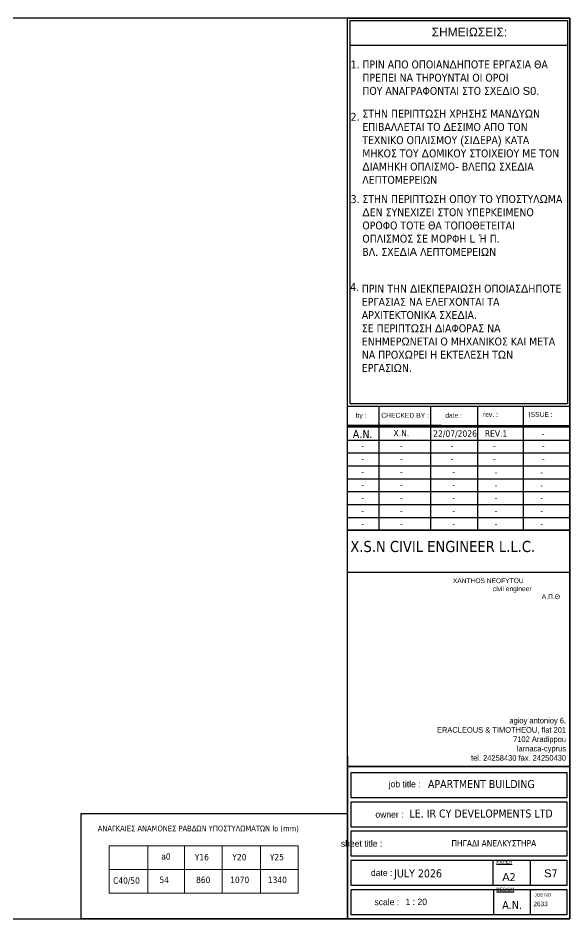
# Model space of a CAD drawing. Header units: millimetres. Extents: x -2171 to 1563, y -1758 to -1505.
# Drawn here: x -1758.13 to -1740.73, y -1619.99 to -1591.59 of the extents above; entities that cross this region are included whole.
import ezdxf

# ---------------------------------------------------------------- set-up
doc = ezdxf.new("R2010")
doc.units = ezdxf.units.MM
for name, color, linetype in [('-S-A3 PAGE', 3, 'Continuous'), ('-S_TEXT', 3, 'Continuous'), ('ANOIGMATA', 7, 'Continuous'), ('pinakaki', 153, 'Continuous')]:
    doc.layers.add(name, color=color, linetype=linetype)
doc.layers.add('A-ANNO-DIMS', color=1, linetype='Continuous', lineweight=9)
doc.layers.add('TEXT', color=20, linetype='Continuous', lineweight=13)
doc.styles.get("Standard").update_dxf_attribs({"font": 'tahoma.ttf'})

# ---------------------------------------------------------------- blocks, each defined once
blk = doc.blocks.new('PINAKAKI')
at = {"layer": '-S-A3 PAGE', "ltscale": 5}
blk.add_line((121995.5876738163, -208359.2623571971), (121988.7328586294, -208359.2623571971), dxfattribs=at)
at = {"color": 0}
for p, q in [((121988.6503586294, -208358.3923881081), (121988.6503586294, -208373.35123203)), ((121988.6503586294, -208358.3923881081), (121995.6701738163, -208358.3923881081)), ((121988.7328586294, -208358.4748881081), (121988.7328586293, -208370.548277358)), ((121988.7328586294, -208358.4748881081), (121995.5876738163, -208358.4748881081)), ((121995.5876738163, -208358.4748881081), (121995.5876738163, -208370.5482773581)), ((121995.6701738163, -208358.3923881081), (121995.6692643104, -208370.630777358)), ((121988.6494491235, -208370.630777358), (121995.6692643104, -208370.6307773581)), ((121988.7319491235, -208370.548277358), (121995.5867643104, -208370.5482773581)), ((121989.6399553628, -208370.630777543), (121989.6399553628, -208374.5409348889)), ((121991.2801083954, -208374.5409348889), (121991.2801083954, -208370.630777543)), ((121992.7663834646, -208374.5409348889), (121992.7663834646, -208370.630777543)), ((121994.2078794727, -208374.5409348889), (121994.2078794727, -208370.630777543)), ((121991.6235522215, -208371.2401527138), (121988.6512681353, -208371.2401527138)), ((121988.6512681353, -208371.2401527138), (121995.6701738163, -208371.2401527138)), ((121995.6701738163, -208371.290933978), (121988.6512681353, -208371.290933978)), ((121995.6701738163, -208371.2401527138), (121995.6701738163, -208371.290933978)), ((121995.6701738163, -208375.8702169977), (121988.6512681353, -208375.8702169977)), ((121988.6512681353, -208381.6588557111), (121988.6512681353, -208386.7923881081)), ((121988.7739183393, -208382.9735327094), (121988.7739183393, -208382.1747345727)), ((121988.7739183393, -208383.89498105), (121988.7739183393, -208383.0961829134)), ((121988.7739183393, -208384.8164293907), (121988.7739183393, -208384.017631254)), ((121988.7739183393, -208385.7378777313), (121988.7739183393, -208384.9390795947)), ((121988.7739183393, -208386.659326072), (121988.7739183393, -208385.8605279354))]:
    blk.add_line(p, q, dxfattribs=at)
at = {"color": 3}
blk.add_line((121995.6701738163, -208372.4554367681), (121995.6701738163, -208374.5409348889), dxfattribs=at)
at = {"color": 0}
for points in [[(121988.6512681353, -208370.630777358), (121995.6701738163, -208370.630777358), (121995.6701738163, -208374.5409348889), (121988.6512681353, -208374.5409348889)], [(121988.6512681353, -208370.630777358), (121995.6701738163, -208370.630777358), (121995.6701738163, -208374.5409348889), (121988.6512681353, -208374.5409348889)], [(121988.6512681353, -208374.5409348889), (121995.6701738163, -208374.5409348889), (121995.6701738163, -208381.9879600119), (121988.6512681353, -208381.9879600119)], [(121988.6512681353, -208381.9879600119), (121995.6701738163, -208381.9879600119), (121995.6701738163, -208386.7923881081), (121988.6512681353, -208386.7923881081)]]:
    blk.add_lwpolyline(points, close=True, dxfattribs=at)
for points in [[(121988.6512681353, -208371.6971840919), (121995.6701738163, -208371.6971840919)], [(121988.6512681353, -208372.1034342058), (121995.6701738163, -208372.1034342058)], [(121988.6512681353, -208372.5096843196), (121995.6701738163, -208372.5096843196)], [(121988.6512681353, -208372.9159344335), (121995.6701738163, -208372.9159344335)], [(121988.6512681353, -208373.3221845473), (121995.6701738163, -208373.3221845473)], [(121988.6512681353, -208373.7284346612), (121995.6701738163, -208373.7284346612)], [(121988.6512681353, -208374.134684775), (121995.6701738163, -208374.134684775)], [(121988.7739183393, -208382.1747345727), (121995.5741577687, -208382.1747345727), (121995.5741577687, -208382.9735327094), (121988.7739183393, -208382.9735327094)], [(121988.7739183393, -208383.0961829134), (121995.5741577687, -208383.0961829134), (121995.5741577687, -208383.89498105), (121988.7739183393, -208383.89498105)], [(121988.7739183393, -208384.017631254), (121995.5741577687, -208384.017631254), (121995.5741577687, -208384.8164293907), (121988.7739183393, -208384.8164293907)], [(121988.7739183393, -208384.9390795947), (121995.5741577687, -208384.9390795947), (121995.5741577687, -208385.7378777313), (121988.7739183393, -208385.7378777313)], [(121993.2391118536, -208384.9390795947), (121993.2391118536, -208385.7378777313)], [(121994.4167598263, -208384.9390795947), (121994.4167598263, -208385.7378777313)], [(121988.7739183393, -208385.8605279354), (121995.5741577687, -208385.8605279354), (121995.5741577687, -208386.659326072), (121988.7739183393, -208386.659326072)], [(121993.2593617971, -208385.8605279354), (121993.2593617971, -208386.6593260192)], [(121994.4167598263, -208385.8605279354), (121994.4167598263, -208386.659326072)]]:
    blk.add_lwpolyline(points, dxfattribs=at)
blk.add_lwpolyline([(121988.6512681353, -208374.5409348889), (121995.6701738163, -208374.5409348889)])
at = {"layer": '-S_TEXT', "color": 3}
for s, p in [('1.', (121988.7546788662, -208359.9831307867)), ('2.', (121988.7546788662, -208361.6331665727)), ('3.', (121988.7546788662, -208364.225599413)), ('4.', (121988.7386840618, -208366.9942377883))]:
    blk.add_text(s, height=0.25, dxfattribs=at).set_placement(p)
at = {"layer": '-S_TEXT', "color": 3, "char_height": 0.25, "attachment_point": 1}
for s, insert in [('ΠΡΙΝ ΑΠΟ ΟΠΟΙΑΝ{\\fArial|b0|i0|c186|p34;Δ}ΗΠΟΤΕ ΕΡΓΑΣΙΑ ΘΑ ΠΡΕΠΕΙ ΝΑ ΤΗΡΟΥΝΤΑΙ ΟΙ ΟΡΟΙ\\PΠΟΥ ΑΝΑΓΡΑΦΟΝΤΑΙ ΣΤΟ ΣΧΕ{\\fArial|b0|i0|c186|p34;Δ}ΙΟ {\\fArial|b0|i0|c186|p34;S0.}', (121989.1233472303, -208359.7307733404)), ('ΣΤΗΝ ΠΕΡΙΠΤ{\\fArial|b0|i0|c186|p34;Ω}ΣΗ ΧΡΗΣΗΣ ΜΑΝ{\\fArial|b0|i0|c186|p34;Δ}Υ{\\fArial|b0|i0|c186|p34;Ω}Ν ΕΠΙΒΑΛΛΕΤΑΙ ΤΟ {\\fArial|b0|i0|c186|p34;Δ}ΕΣΙΜΟ ΑΠΟ ΤΟΝ ΤΕΧΝΙΚΟ ΟΠΛΙΣΜΟΥ {\\fArial|b0|i0|c186|p34;(}ΣΙ{\\fArial|b0|i0|c186|p34;Δ}ΕΡΑ{\\fArial|b0|i0|c186|p34;) }ΚΑΤΑ ΜΗΚΟΣ ΤΟΥ {\\fArial|b0|i0|c186|p34;Δ}ΟΜΙΚΟΥ ΣΤΟΙΧΕΙΟΥ ΜΕ ΤΟΝ {\\fArial|b0|i0|c186|p34;Δ}ΙΑΜΗΚΗ ΟΠΛΙΣΜΟ{\\fArial|b0|i0|c186|p34;- }ΒΛΕΠ{\\fArial|b0|i0|c186|p34;Ω }ΣΧΕ{\\fArial|b0|i0|c186|p34;Δ}ΙΑ ΛΕΠΤΟΜΕΡΕΙΩΝ', (121989.1233472303, -208361.2838789221)), ('ΣΤΗΝ ΠΕΡΙΠΤ{\\fArial|b0|i0|c186|p34;Ω}ΣΗ ΟΠΟΥ ΤΟ ΥΠΟΣΤΥΛ{\\fArial|b0|i0|c186|p34;Ω}ΜΑ {\\fArial|b0|i0|c186|p34;Δ}ΕΝ ΣΥΝΕΧΙΖΕΙ ΣΤΟΝ ΥΠΕΡΚΕΙΜΕΝΟ ΟΡΟΦΟ ΤΟΤΕ ΘΑ ΤΟΠΟΘΕΤΕΙΤΑΙ ΟΠΛΙΣΜΟΣ ΣΕ ΜΟΡΦΗ {\\fArial|b0|i0|c186|p34;L }Ή Π{\\fArial|b0|i0|c186|p34;.  \\P}ΒΛ{\\fArial|b0|i0|c186|p34;. }ΣΧΕ{\\fArial|b0|i0|c186|p34;Δ}Ι{\\fArial|b0|i0|c186|p34;A }ΛΕΠΤΟΜΕΡΕΙ{\\fArial|b0|i0|c186|p34;Ω}Ν', (121989.1233472303, -208363.9732419667)), ('ΠΡΙΝ ΤΗΝ {\\fArial|b0|i0|c186|p34;Δ}ΙΕΚΠΕΡΑΙ{\\fArial|b0|i0|c186|p34;Ω}ΣΗ ΟΠΟΙΑΣ{\\fArial|b0|i0|c186|p34;Δ}ΗΠΟΤΕ ΕΡΓΑΣΙΑΣ ΝΑ ΕΛΕΓΧΟΝΤΑΙ ΤΑ ΑΡΧΙΤΕΚΤΟΝΙΚΑ ΣΧΕ{\\fArial|b0|i0|c186|p34;Δ}ΙΑ{\\fArial|b0|i0|c186|p34;.\\P}ΣΕ ΠΕΡΙΠΤ{\\fArial|b0|i0|c186|p34;Ω}ΣΗ {\\fArial|b0|i0|c186|p34;Δ}ΙΑΦΟΡΑΣ ΝΑ ΕΝΗΜΕΡ{\\fArial|b0|i0|c186|p34;Ω}ΝΕΤΑΙ Ο ΜΗΧΑΝΙΚΟΣ ΚΑΙ ΜΕΤΑ ΝΑ ΠΡΟΧ{\\fArial|b0|i0|c186|p34;Ω}ΡΕΙ Η ΕΚΤΕΛΕΣΗ Τ{\\fArial|b0|i0|c186|p34;Ω}Ν ΕΡΓΑΣΙ{\\fArial|b0|i0|c186|p34;Ω}Ν{\\fArial|b0|i0|c186|p34;.}', (121989.1073524259, -208366.7968529643))]:
    blk.add_mtext_dynamic_manual_height_columns(s, width=6.386214127938729, gutter_width=1, heights=[0], dxfattribs=dict(at, insert=insert))
at = {"layer": 'ANOIGMATA', "attachment_point": 1}
for s, insert, char_height, width in [('\\pi4.5494;{\\fBankGothic Lt BT|b0|i0|c0|p34;\\H1.5x;\\C7;XANTHOS NEOFYTOU\\P\\pi5.8103;civil engineer\\P\\pi7.351;\\fArial|b0|i0|c161|p34;Α.Π.Θ}', (121987.4291547568, -208376.0543078985), 0.1009375, 7.917104010298632), ('\\pxqr;{\\fBankGothic Lt BT|b0|i0|c161|p34;\\H1.1667x;\\C0;agioy antonioy 6,\\PERACLEOUS & TIMOTHEOU, flat 201\\P7102 Aradippou\\Plarnaca-cyprus\\Ptel. 24258430 fax. 24250430}', (121987.4865825967, -208380.4489311611), 0.1514062499999999, 8.058410240375451), ('\\pxqr;{\\fBankGothic Lt BT|b0|i0|c0|p34;\\H1.5x;\\C7; \\H1.3333x; job title :}', (121987.6224889938, -208382.4408146396), 0.1009375, 3.338181015059476), ('\\A1;\\pxql;{\\H0.99983x;\\C7;APARTMENT BUILDING  \\H0.75013x;  }', (121991.193385802, -208382.4124448919), 0.25234375, 5.347582980680955), ('\\pxqr;{\\fBankGothic Lt BT|b0|i0|c0|p34;\\H1.5x;\\C7; \\H1.3333x; owner :}', (121987.0814779422, -208383.3965878989), 0.1009375, 3.338181015059476), ('\\A1;{\\C7;LE. IR CY DEVELOPMENTS LTD  }', (121990.6089995296, -208383.3417880979), 0.2523, 5.347582980680955), ('{\\fBankGothic Lt BT|b0|i0|c0|p34;\\C7;     sheet title :}', (121988.0735354214, -208384.3125769621), 0.201875, 3.338181015059476), ('\\pxi8.03;{\\fBankGothic Lt BT|b0|i0|c161|p34;\\H0.5x;\\L\\C7;PAPER\\H2x;\\l }', (121991.643298702, -208384.93263362), 0.2125, 3.513874752694186), ('\\pxqr;{\\fBankGothic Lt BT|b0|i0|c0|p34;\\C7; date :}', (121986.7326816766, -208385.2340253028), 0.201875, 3.338181015059476), ('{\\fTahoma|b0|i0|c0|p34;\\C7;JULY 2026}', (121990.1265747862, -208385.2288614734), 0.25234375, 4.57510697880548), ('\\pxi8.03;{\\fBankGothic Lt BT|b0|i0|c0|p34;\\H0.5x;\\L\\C7;DESIGN\\H2x;\\l }', (121991.643298702, -208385.808286664), 0.2125, 3.513874752694186), ('\\pxi8.03;{\\fBankGothic Lt BT|b0|i0|c0|p34;\\C7;JOB NO}', (121993.744359435, -208385.9835354271), 0.1009375, 3.338181015059476), ('\\pxqr;{\\fBankGothic Lt BT|b0|i0|c0|p34;\\C7; scale :}', (121986.947442379, -208386.1554736434), 0.201875, 3.338181015059476), ('\\pxi8.03;{\\fBankGothic Lt BT|b0|i0|c161|p34;\\C7;2\\fBankGothic Lt BT|b0|i0|c0|p34;633}', (121993.339441982, -208386.2441873107), 0.14671265625, 4.852046105388949)]:
    blk.add_mtext(s, dxfattribs=dict(at, insert=insert, char_height=char_height, width=width))
at = {"layer": 'ANOIGMATA', "char_height": 0.2523437499999999, "attachment_point": 1}
for s, insert in [('{\\fArial|b0|i0|c186|p34;A}2', (121993.53538842, -208385.3466339019)), ('A{\\fArial|b0|i0|c186|p34;.}N{\\fArial|b0|i0|c186|p34;.}', (121993.53538842, -208386.2222869459))]:
    blk.add_mtext_dynamic_manual_height_columns(s, width=10.89315710454935, gutter_width=1, heights=[0], dxfattribs=dict(at, insert=insert))
at = {"layer": 'pinakaki', "ltscale": 0.005, "insert": (121991.3101036036, -208358.6978146389), "char_height": 0.2695536878281153, "width": 6.674672244778185, "attachment_point": 1}
blk.add_mtext('{\\fArial|b0|i0|c161|p34;ΣΗΜΕΙΩΣΕΙΣ:}', dxfattribs=at)
at = {"layer": 'TEXT', "color": 0, "attachment_point": 1}
for s, insert, char_height, width in [('\\pxqc;{\\fBankGothic Lt BT|b0|i0|c161|p34;\\C7;by :}', (121988.6250779645, -208370.8388000668), 0.1523437926953193, 0.9175081833359864), ('\\pxqc;{\\fArial|b0|i0|c186|p34;\\C7;CHECKED BY\\fBankGothic Lt BT|b0|i0|c161|p34; :}', (121989.2008721106, -208370.8388000668), 0.1523437926953193, 2.539063211588655), ('\\pxqc;{\\fBankGothic Lt BT|b0|i0|c0|p34;\\C7;date :}', (121990.7316831572, -208370.8388000668), 0.1523437926953193, 2.539063211588655), ('{\\fBankGothic Lt BT|b0|i0|c161|p34;\\C7;rev\\fBankGothic Lt BT|b0|i0|c0|p34;.\\fBankGothic Lt BT|b0|i0|c161|p34; :}', (121992.9293521711, -208370.8124670319), 0.1523437926953193, 2.539063211588655), ('{\\fBankGothic Lt BT|b0|i0|c0|p34;\\C7;ISSUE\\fBankGothic Lt BT|b0|i0|c161|p34; :}', (121994.3708481792, -208370.8124670319), 0.1523437926953193, 2.539063211588655), ('\\pxqc;{\\fTahoma|b0|i0|c0|p34;\\C7;A\\fTahoma|b0|i0|c161|p34;.\\fTahoma|b0|i0|c0|p34;N\\fTahoma|b0|i0|c161|p34;.}', (121988.6250779645, -208371.3792266562), 0.2539063211588655, 1.015625284635462), ('\\pxqc;{\\fTahoma|b0|i0|c0|p34;\\H0.8x;\\C7;X.N.}', (121989.0844890099, -208371.3792266562), 0.2539063211588655, 2.539063211588655), ('{\\fTahoma|b0|i0|c0|p34;\\C7;22\\fTahoma|b0|i0|c161|p34;/\\fTahoma|b0|i0|c0|p34;07\\fTahoma|b0|i0|c161|p34;/202\\fTahoma|b0|i0|c0|p34;6}', (121991.3571010353, -208371.3908941247), 0.2031250569270924, 1.353071135829669), ('\\pxqc;{\\fTahoma|b0|i0|c0|p34;\\H0.8x;\\C7;REV.1}', (121992.7060415569, -208371.3880286831), 0.2539063211588655, 1.267534205505906), ('\\pxqc;{\\fTahoma|b0|i0|c0|p34;\\H0.8x;\\C7; \\fTahoma|b0|i0|c161|p34;-}', (121994.147537565, -208371.3880286831), 0.2539063211588655, 1.267534205505906), ('\\pxqc;{\\fTahoma|b0|i0|c0|p34;\\H0.8x;\\C7;-}', (121988.6250779645, -208371.7678329922), 0.2539063211588655, 1.015625284635462), ('\\pxqc;{\\fTahoma|b0|i0|c0|p34;\\H0.8x;\\C7;-}', (121989.0844890099, -208371.7678329922), 0.2539063211588655, 2.539063211588655), ('\\pxqc;{\\fTahoma|b0|i0|c0|p34;\\H0.8x;\\C7;   -}', (121990.5707640791, -208371.7678329922), 0.2539063211588655, 2.539063211588655), ('\\pxqc;{\\fTahoma|b0|i0|c0|p34;\\H0.8x;\\C7;-}', (121992.0122600872, -208371.7678329922), 0.2539063211588655, 2.539063211588655), ('\\pxqc;{\\fTahoma|b0|i0|c0|p34;\\H0.8x;\\C7;-}', (121993.5582813032, -208371.7678329922), 0.2539063211588655, 2.539063211588655), ('\\pxqc;{\\fTahoma|b0|i0|c0|p34;\\H0.8x;\\C7;-}', (121988.6250779645, -208372.1917268839), 0.2539063211588655, 1.015625284635462), ('\\pxqc;{\\fTahoma|b0|i0|c0|p34;\\H0.8x;\\C7;-}', (121989.0844890099, -208372.1917268839), 0.2539063211588655, 2.539063211588655), ('\\pxqc;{\\fTahoma|b0|i0|c0|p34;\\H0.8x;\\C7;   -}', (121990.5707640791, -208372.1917268839), 0.2539063211588655, 2.539063211588655), ('\\pxqc;{\\fTahoma|b0|i0|c0|p34;\\H0.8x;\\C7;-}', (121992.0122600872, -208372.1917268839), 0.2539063211588655, 2.539063211588655), ('\\pxqc;{\\fTahoma|b0|i0|c0|p34;\\H0.8x;\\C7;-}', (121993.5582813032, -208372.1917268839), 0.2539063211588655, 2.539063211588655), ('\\pxqc;{\\fTahoma|b0|i0|c0|p34;\\H0.8x;\\C7;-}', (121988.6250779645, -208372.5979769978), 0.2539063211588655, 1.015625284635462), ('\\pxqc;{\\fTahoma|b0|i0|c0|p34;\\H0.8x;\\C7;-}', (121989.0844890099, -208372.5979769978), 0.2539063211588655, 2.539063211588655), ('\\pxqc;{\\fTahoma|b0|i0|c0|p34;\\H0.8x;\\C7;-}', (121990.7316831572, -208372.5979769978), 0.2539063211588655, 2.539063211588655), ('\\pxqc;{\\fTahoma|b0|i0|c161|p34;\\H0.8x;\\C7;-}', (121992.7060415569, -208372.6067790247), 0.2539063211588655, 1.267534205505906), ('\\pxqc;{\\fTahoma|b0|i0|c161|p34;\\H0.8x;\\C7;-}', (121994.147537565, -208372.6067790247), 0.2539063211588655, 1.267534205505906), ('\\pxqc;{\\fTahoma|b0|i0|c0|p34;\\H0.8x;\\C7;-}', (121988.6250779645, -208373.0042271116), 0.2539063211588655, 1.015625284635462), ('\\pxqc;{\\fTahoma|b0|i0|c0|p34;\\H0.8x;\\C7;-}', (121989.0844890099, -208373.0042271116), 0.2539063211588655, 2.539063211588655), ('\\pxqc;{\\fTahoma|b0|i0|c0|p34;\\H0.8x;\\C7;-}', (121990.7316831572, -208373.0042271116), 0.2539063211588655, 2.539063211588655), ('\\pxqc;{\\fTahoma|b0|i0|c161|p34;\\H0.8x;\\C7;-}', (121992.7060415569, -208373.0130291386), 0.2539063211588655, 1.267534205505906), ('\\pxqc;{\\fTahoma|b0|i0|c161|p34;\\H0.8x;\\C7;-}', (121994.147537565, -208373.0130291386), 0.2539063211588655, 1.267534205505906), ('\\pxqc;{\\fTahoma|b0|i0|c0|p34;\\H0.8x;\\C7;-}', (121988.6250779645, -208373.4104772255), 0.2539063211588655, 1.015625284635462), ('\\pxqc;{\\fTahoma|b0|i0|c0|p34;\\H0.8x;\\C7;-}', (121989.0844890099, -208373.4104772255), 0.2539063211588655, 2.539063211588655), ('\\pxqc;{\\fTahoma|b0|i0|c0|p34;\\H0.8x;\\C7;-}', (121990.7316831572, -208373.4104772255), 0.2539063211588655, 2.539063211588655), ('\\pxqc;{\\fTahoma|b0|i0|c161|p34;\\H0.8x;\\C7;-}', (121992.7060415569, -208373.4192792524), 0.2539063211588655, 1.267534205505906), ('\\pxqc;{\\fTahoma|b0|i0|c161|p34;\\H0.8x;\\C7;-}', (121994.147537565, -208373.4192792524), 0.2539063211588655, 1.267534205505906), ('\\pxqc;{\\fTahoma|b0|i0|c0|p34;\\H0.8x;\\C7;-}', (121988.6250779645, -208373.8167273393), 0.2539063211588655, 1.015625284635462), ('\\pxqc;{\\fTahoma|b0|i0|c0|p34;\\H0.8x;\\C7;-}', (121989.0844890099, -208373.8167273393), 0.2539063211588655, 2.539063211588655), ('\\pxqc;{\\fTahoma|b0|i0|c0|p34;\\H0.8x;\\C7;-}', (121990.7316831572, -208373.8167273393), 0.2539063211588655, 2.539063211588655), ('\\pxqc;{\\fTahoma|b0|i0|c161|p34;\\H0.8x;\\C7;-}', (121992.7060415569, -208373.8255293663), 0.2539063211588655, 1.267534205505906), ('\\pxqc;{\\fTahoma|b0|i0|c161|p34;\\H0.8x;\\C7;-}', (121994.147537565, -208373.8255293663), 0.2539063211588655, 1.267534205505906), ('\\pxqc;{\\fTahoma|b0|i0|c0|p34;\\H0.8x;\\C7;-}', (121988.6250779645, -208374.2229774532), 0.2539063211588655, 1.015625284635462), ('\\pxqc;{\\fTahoma|b0|i0|c0|p34;\\H0.8x;\\C7;-}', (121989.0844890099, -208374.2229774532), 0.2539063211588655, 2.539063211588655), ('\\pxqc;{\\fTahoma|b0|i0|c0|p34;\\H0.8x;\\C7;-}', (121990.7316831572, -208374.2229774532), 0.2539063211588655, 2.539063211588655), ('\\pxqc;{\\fTahoma|b0|i0|c161|p34;\\H0.8x;\\C7;-}', (121992.7060415569, -208374.2317794801), 0.2539063211588655, 1.267534205505906), ('\\pxqc;{\\fTahoma|b0|i0|c161|p34;\\H0.8x;\\C7;-}', (121994.147537565, -208374.2317794801), 0.2539063211588655, 1.267534205505906), ('X.S.N CIVIL ENGINEER L.L.C.\\P', (121988.745567316, -208374.8749869092), 0.35, 6.922072355635464)]:
    blk.add_mtext(s, dxfattribs=dict(at, insert=insert, char_height=char_height, width=width))
at = {"layer": 'TEXT', "insert": (121992.7060415569, -208371.3880286831), "char_height": 0.2539063211588655, "width": 1.267534205505906, "attachment_point": 1}
blk.add_mtext('{\\fTahoma|b0|i0|c0|p34;\\H0.8x;\\C7; }', dxfattribs=at)
blk = doc.blocks.new('A$C2c4623ba')
for p, q in [((0.3583508458104916, 1.499999999970896), (0.3583508457959397, 5.820766091346741e-11)), ((0.3583508458104916, 1.499999999970896), (6.31679068642552, 1.499999999941792)), ((1.584325826494023, 1.499999999970896), (1.584325826479471, 5.820766091346741e-11)), ((2.731992097018519, 1.499999999970896), (2.731992097003968, 5.820766091346741e-11)), ((3.921928582174587, 1.499999999970896), (3.921928582160035, 2.91038304567337e-11)), ((5.129889810443274, 1.499999999970896), (5.12988981041417, 2.91038304567337e-11)), ((6.316790686440072, 1.499999999970896), (6.316790686410968, 2.91038304567337e-11)), ((0.3583508458104916, 0.7499999999708962), (6.31679068642552, 0.75)), ((0.3583508457813878, 0.7500000000291038), (6.31679068642552, 0.75)), ((0.3583508457813878, 0.7500000000291038), (6.316790686396416, 0.75)), ((0.3583508457668358, 2.91038304567337e-11), (6.316790686410968, 0)), ((0.3583508457668358, 2.91038304567337e-11), (6.316790686381864, 0))]:
    blk.add_line(p, q)
for s, height, p in [('ΑΝΑΓΚΑΙΕΣ ΑΝΑΜΟΝΕΣ ΡΑΒΔΩΝ ΥΠΟΣΤΥΛΩΜΑΤΩΝ lo (mm)', 0.18, (0.0003683492541313171, 1.954631085682195)), ('a0', 0.2, (2.003076331209741, 1.061634635552764)), ('Y16', 0.2, (3.061909014562843, 1.039426863630069)), ('Y20', 0.2, (4.244520190593903, 1.039426863630069)), ('Y25', 0.2, (5.426843241817551, 1.039426863630069)), ('C40/50', 0.2, (0.4835806909395615, 0.3000686895102262)), ('54', 0.2, (1.944835540532949, 0.3218374371645041)), ('860', 0.2, (3.101316623491584, 0.3218374371645041)), ('1070', 0.2, (4.176416461341432, 0.3218374371062964)), ('1340', 0.2, (5.363317337309127, 0.3218374371062964))]:
    blk.add_text(s, height=height).set_placement(p)

msp = doc.modelspace()

# ---------------------------------------------------------------- linework, layer by layer
at = {"layer": '-S_TEXT', "ltscale": 5}
msp.add_lwpolyline([(-1740.726635385254, -1591.591678087506), (-1781.676635385266, -1591.591678087506), (-1781.676635385266, -1619.991678087471), (-1740.726635385254, -1619.991678087471)], close=True, dxfattribs=at)
at = {"layer": '-S_TEXT', "color": 3, "linetype": 'Continuous', "ltscale": 0.5}
msp.add_lwpolyline([(-1756.135845802207, -1616.670376691503), (-1747.7455410662, -1616.670376691503), (-1747.7455410662, -1619.991678087479), (-1756.135845802207, -1619.991678087479)], close=True, dxfattribs=at)

# ---------------------------------------------------------------- block references
at = {"layer": '-S_TEXT', "ltscale": 5}
msp.add_blockref('PINAKAKI', (-123736.3968092016, 206766.8007100206), dxfattribs=at)
at = {"layer": 'A-ANNO-DIMS', "color": 4, "linetype": 'Continuous', "ltscale": 0.5}
msp.add_blockref('A$C2c4623ba', (-1755.615598219483, -1619.181082421275), dxfattribs=at)

# ---------------------------------------------------------------- texts
at = {"layer": '-S_TEXT', "ltscale": 5, "attachment_point": 1}
for s, insert, char_height, width in [('{\\fTahoma|b0|i0|c161|p34;\\C7;ΠΗΓΑΔΙ ΑΝΕΛΚΥΣΤΗΡΑ}', (-1744.466262320127, -1617.506262710899), 0.2, 4.57510697880548), ('{\\fBankGothic Lt BT|b0|i0|c161|p34;\\C7; 1 : 20}', (-1745.9856223784, -1619.351622340112), 0.201875, 3.338181015059476)]:
    msp.add_mtext(s, dxfattribs=dict(at, insert=insert, char_height=char_height, width=width))
at = {"layer": 'ANOIGMATA', "insert": (-1741.543364455349, -1618.426120904471), "char_height": 0.2523437499999999, "attachment_point": 1}
msp.add_mtext_dynamic_manual_height_columns('{\\fArial|b0|i0|c186|p34;S}7', width=10.89315710454935, gutter_width=1, heights=[0], dxfattribs=at)

doc.saveas('drawing.dxf')
